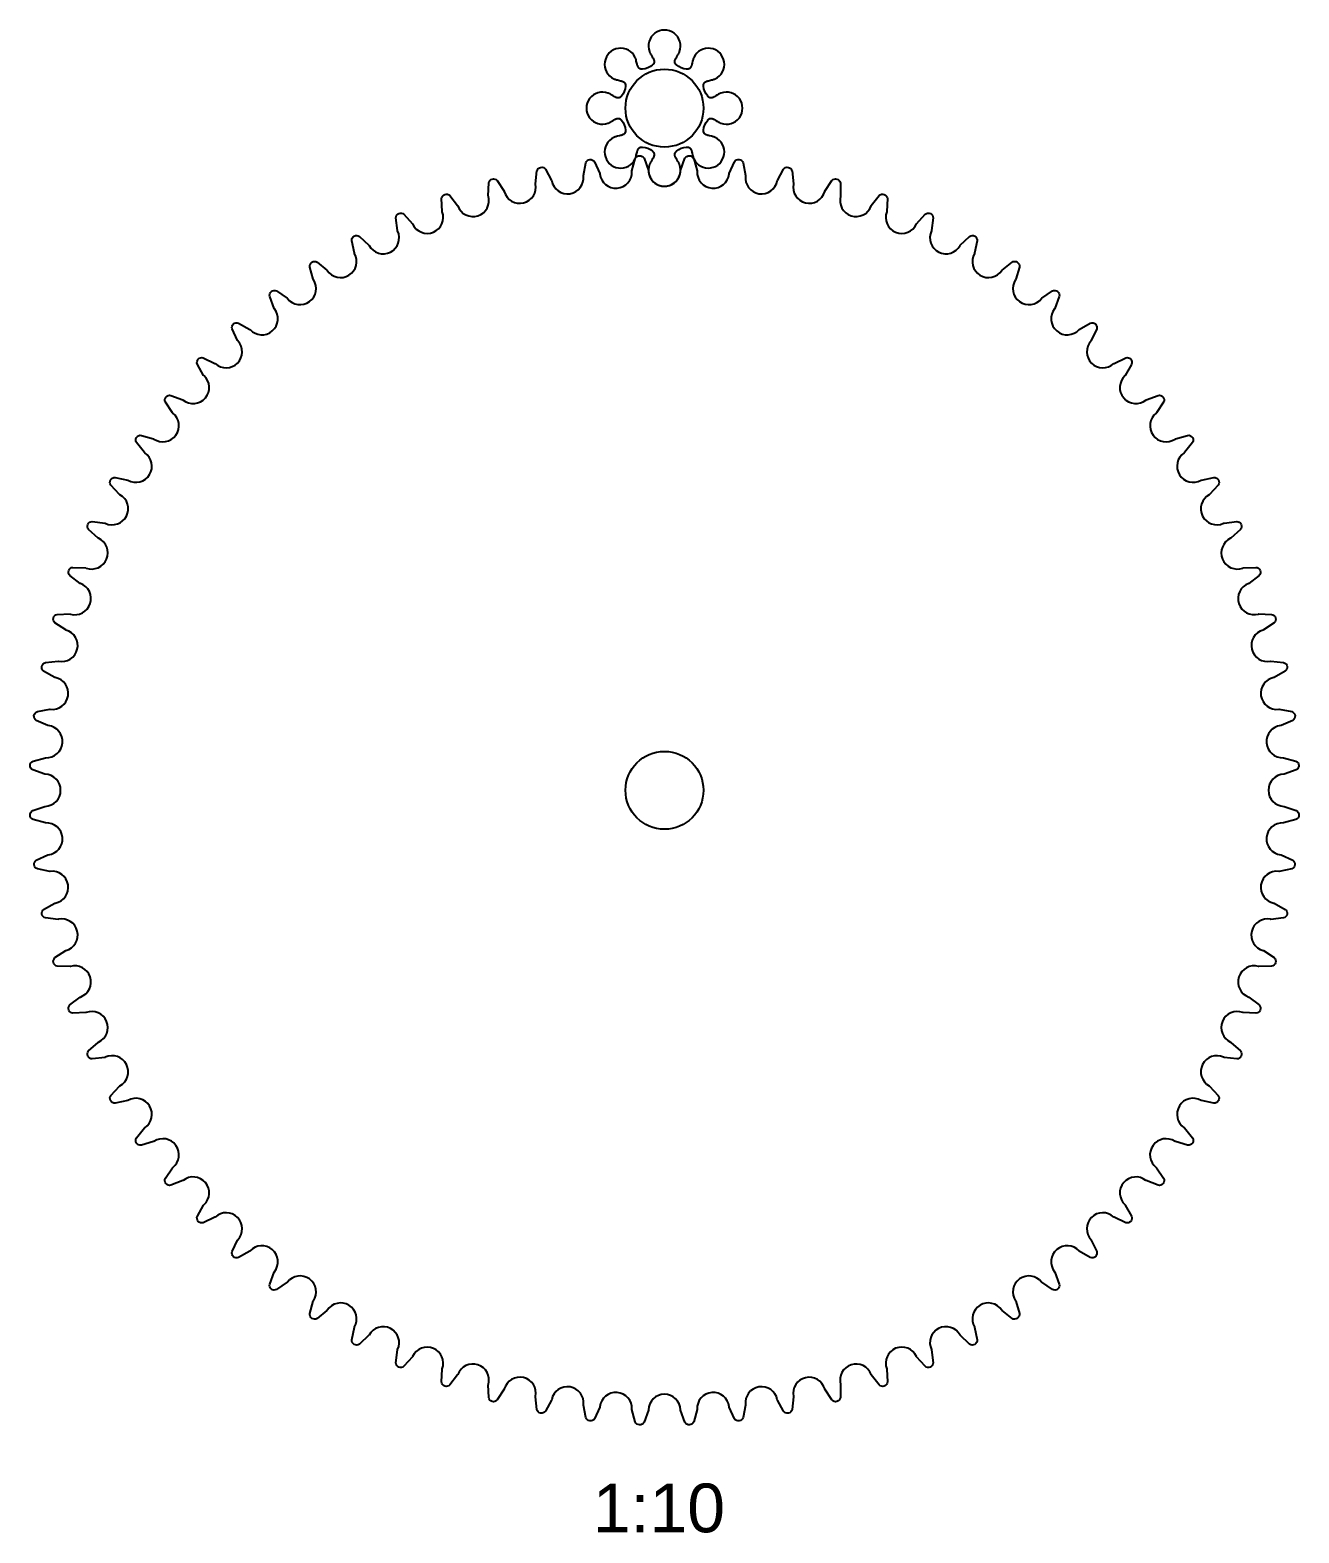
# Model space of a CAD drawing. Extents: x -10 to 1633, y -307 to 264.
# Drawn here: x 834.9 to 965.2, y -179.6 to -25.3 of the extents above; entities that cross this region are included whole.
import ezdxf

# ---------------------------------------------------------------- set-up
doc = ezdxf.new("R2010")
doc.units = 0
doc.layers.add('CNC_FRIENDLY_GEAR_COLLECTI', color=7, linetype='CONTINUOUS')
doc.styles.add('ARIAL_NORMAL', font='txt')

msp = doc.modelspace()

# ---------------------------------------------------------------- linework, layer by layer
at = {"layer": 'CNC_FRIENDLY_GEAR_COLLECTI'}
for points in [[(898.47, -39.1, 1.428148), (901.57, -39.1), (901.56, -39.06), (901.54, -39.02), (901.52, -38.98), (901.5, -38.94), (901.48, -38.89), (901.45, -38.85), (901.4, -38.76), (901.28, -38.57), (901.22, -38.48), (901.19, -38.43), (901.17, -38.38), (901.16, -38.36), (901.15, -38.33), (901.13, -38.31), (901.12, -38.28), (901.12, -38.26), (901.11, -38.24), (901.1, -38.21), (901.1, -38.2), (901.09, -38.19), (901.09, -38.18), (901.09, -38.17), (901.09, -38.16), (901.08, -38.14), (901.08, -38.13), (901.08, -38.12), (901.08, -38.11), (901.08, -38.1), (901.08, -38.09), (901.08, -38.08), (901.08, -38.07), (901.08, -38.06), (901.08, -38.05), (901.08, -38.04), (901.08, -38.02), (901.08, -38.01), (901.08, -38), (901.08, -37.99), (901.08, -37.98), (901.09, -37.97), (901.09, -37.96), (901.09, -37.95), (901.09, -37.94), (901.1, -37.94), (901.1, -37.93), (901.11, -37.92), (901.11, -37.91), (901.11, -37.9), (901.12, -37.89), (901.12, -37.88), (901.13, -37.87), (901.14, -37.86), (901.14, -37.85), (901.15, -37.85), (901.15, -37.84), (901.16, -37.83), (901.17, -37.82), (901.17, -37.81), (901.19, -37.8), (901.2, -37.78), (901.22, -37.76), (901.23, -37.75), (901.25, -37.73, -0.176327), (902.29, -37.3), (902.31, -37.3), (902.34, -37.3), (902.36, -37.3), (902.38, -37.3), (902.4, -37.3), (902.41, -37.3), (902.42, -37.31), (902.43, -37.31), (902.44, -37.31), (902.45, -37.31), (902.46, -37.31), (902.47, -37.32), (902.48, -37.32), (902.49, -37.32), (902.5, -37.32), (902.51, -37.33), (902.52, -37.33), (902.53, -37.33), (902.54, -37.34), (902.55, -37.34), (902.56, -37.35), (902.57, -37.35), (902.58, -37.36), (902.58, -37.36), (902.59, -37.37), (902.6, -37.37), (902.61, -37.38), (902.62, -37.39), (902.63, -37.39), (902.63, -37.4), (902.64, -37.41), (902.65, -37.42), (902.66, -37.42), (902.66, -37.43), (902.67, -37.44), (902.68, -37.45), (902.68, -37.46), (902.69, -37.47), (902.7, -37.48), (902.7, -37.48), (902.71, -37.49), (902.72, -37.5), (902.72, -37.51), (902.73, -37.52), (902.73, -37.54), (902.75, -37.56), (902.76, -37.58), (902.77, -37.6), (902.78, -37.63), (902.79, -37.65), (902.8, -37.68), (902.8, -37.7), (902.82, -37.76), (902.84, -37.81), (902.86, -37.92), (902.91, -38.14), (902.94, -38.24), (902.95, -38.28), (902.96, -38.33), (902.98, -38.37), (902.99, -38.42), (903.01, -38.46), (903.03, -38.5, 1.428148), (905.22, -36.31), (905.18, -36.29), (905.14, -36.27), (905.1, -36.25), (905.05, -36.24), (905.01, -36.23), (904.96, -36.21), (904.86, -36.19), (904.64, -36.14), (904.53, -36.11), (904.48, -36.1), (904.43, -36.08), (904.4, -36.07), (904.38, -36.06), (904.35, -36.05), (904.33, -36.04), (904.3, -36.03), (904.28, -36.02), (904.26, -36.01), (904.25, -36.01), (904.24, -36), (904.23, -35.99), (904.22, -35.99), (904.21, -35.98), (904.2, -35.97), (904.19, -35.97), (904.18, -35.96), (904.17, -35.95), (904.16, -35.95), (904.15, -35.94), (904.15, -35.93), (904.14, -35.93), (904.13, -35.92), (904.12, -35.91), (904.12, -35.9), (904.11, -35.89), (904.1, -35.89), (904.1, -35.88), (904.09, -35.87), (904.09, -35.86), (904.08, -35.85), (904.08, -35.84), (904.07, -35.83), (904.07, -35.83), (904.06, -35.82), (904.06, -35.81), (904.05, -35.8), (904.05, -35.79), (904.05, -35.78), (904.04, -35.77), (904.04, -35.76), (904.04, -35.75), (904.04, -35.74), (904.03, -35.73), (904.03, -35.72), (904.03, -35.71), (904.03, -35.7), (904.03, -35.69), (904.03, -35.68), (904.03, -35.66), (904.02, -35.63), (904.02, -35.61), (904.03, -35.59), (904.03, -35.57, -0.176327), (904.46, -34.53), (904.47, -34.51), (904.49, -34.49), (904.5, -34.48), (904.52, -34.46), (904.54, -34.45), (904.54, -34.44), (904.55, -34.44), (904.56, -34.43), (904.57, -34.42), (904.58, -34.42), (904.59, -34.41), (904.59, -34.41), (904.6, -34.4), (904.61, -34.4), (904.62, -34.39), (904.63, -34.39), (904.64, -34.38), (904.65, -34.38), (904.66, -34.37), (904.67, -34.37), (904.68, -34.37), (904.69, -34.37), (904.7, -34.36), (904.71, -34.36), (904.72, -34.36), (904.73, -34.36), (904.74, -34.36), (904.75, -34.35), (904.76, -34.35), (904.77, -34.35), (904.78, -34.35), (904.79, -34.35), (904.8, -34.35), (904.81, -34.35), (904.82, -34.35), (904.83, -34.36), (904.84, -34.36), (904.86, -34.36), (904.87, -34.36), (904.88, -34.36), (904.89, -34.36), (904.9, -34.37), (904.91, -34.37), (904.92, -34.37), (904.94, -34.38), (904.96, -34.38), (904.98, -34.39), (905.01, -34.4), (905.03, -34.41), (905.05, -34.42), (905.08, -34.43), (905.1, -34.45), (905.15, -34.47), (905.2, -34.5), (905.3, -34.56), (905.48, -34.68), (905.57, -34.73), (905.62, -34.75), (905.66, -34.78), (905.7, -34.8), (905.74, -34.82), (905.78, -34.83), (905.82, -34.85, 1.428148), (905.82, -31.75), (905.78, -31.76), (905.74, -31.78), (905.7, -31.8), (905.66, -31.82), (905.62, -31.84), (905.57, -31.87), (905.48, -31.92), (905.3, -32.04), (905.2, -32.1), (905.15, -32.13), (905.1, -32.15), (905.08, -32.16), (905.05, -32.18), (905.03, -32.19), (905.01, -32.2), (904.98, -32.21), (904.96, -32.21), (904.94, -32.22), (904.92, -32.23), (904.91, -32.23), (904.9, -32.23), (904.89, -32.23), (904.88, -32.24), (904.87, -32.24), (904.86, -32.24), (904.84, -32.24), (904.83, -32.24), (904.82, -32.24), (904.81, -32.25), (904.8, -32.25), (904.79, -32.25), (904.78, -32.25), (904.77, -32.25), (904.76, -32.24), (904.75, -32.24), (904.74, -32.24), (904.73, -32.24), (904.72, -32.24), (904.71, -32.24), (904.7, -32.24), (904.69, -32.23), (904.68, -32.23), (904.67, -32.23), (904.66, -32.22), (904.65, -32.22), (904.64, -32.22), (904.63, -32.21), (904.62, -32.21), (904.61, -32.2), (904.6, -32.2), (904.59, -32.19), (904.59, -32.19), (904.58, -32.18), (904.57, -32.17), (904.56, -32.17), (904.55, -32.16), (904.54, -32.16), (904.54, -32.15), (904.52, -32.13), (904.5, -32.12), (904.49, -32.1), (904.47, -32.09), (904.46, -32.07, -0.176327), (904.03, -31.03), (904.03, -31.01), (904.02, -30.99), (904.02, -30.96), (904.03, -30.94), (904.03, -30.92), (904.03, -30.91), (904.03, -30.9), (904.03, -30.89), (904.03, -30.88), (904.03, -30.87), (904.04, -30.86), (904.04, -30.85), (904.04, -30.84), (904.04, -30.83), (904.05, -30.82), (904.05, -30.81), (904.05, -30.8), (904.06, -30.79), (904.06, -30.78), (904.07, -30.77), (904.07, -30.76), (904.08, -30.75), (904.08, -30.75), (904.09, -30.74), (904.09, -30.73), (904.1, -30.72), (904.1, -30.71), (904.11, -30.7), (904.12, -30.7), (904.12, -30.69), (904.13, -30.68), (904.14, -30.67), (904.15, -30.67), (904.15, -30.66), (904.16, -30.65), (904.17, -30.64), (904.18, -30.64), (904.19, -30.63), (904.2, -30.62), (904.21, -30.62), (904.22, -30.61), (904.23, -30.6), (904.24, -30.6), (904.25, -30.59), (904.26, -30.59), (904.28, -30.58), (904.3, -30.56), (904.33, -30.55), (904.35, -30.54), (904.38, -30.53), (904.4, -30.53), (904.43, -30.52), (904.48, -30.5), (904.53, -30.49), (904.64, -30.46), (904.86, -30.41), (904.96, -30.39), (905.01, -30.37), (905.05, -30.36), (905.1, -30.34), (905.14, -30.33), (905.18, -30.31), (905.22, -30.29, 1.428148), (903.03, -28.1), (903.01, -28.14), (902.99, -28.18), (902.98, -28.22), (902.96, -28.27), (902.95, -28.31), (902.94, -28.36), (902.91, -28.46), (902.86, -28.68), (902.84, -28.79), (902.82, -28.84), (902.8, -28.9), (902.8, -28.92), (902.79, -28.95), (902.78, -28.97), (902.77, -29), (902.76, -29.02), (902.75, -29.04), (902.73, -29.06), (902.73, -29.07), (902.72, -29.08), (902.72, -29.09), (902.71, -29.1), (902.7, -29.11), (902.7, -29.12), (902.69, -29.13), (902.68, -29.14), (902.68, -29.15), (902.67, -29.16), (902.66, -29.17), (902.66, -29.18), (902.65, -29.18), (902.64, -29.19), (902.63, -29.2), (902.63, -29.2), (902.62, -29.21), (902.61, -29.22), (902.6, -29.22), (902.59, -29.23), (902.58, -29.24), (902.58, -29.24), (902.57, -29.25), (902.56, -29.25), (902.55, -29.26), (902.54, -29.26), (902.53, -29.26), (902.52, -29.27), (902.51, -29.27), (902.5, -29.27), (902.49, -29.28), (902.48, -29.28), (902.47, -29.28), (902.46, -29.29), (902.45, -29.29), (902.44, -29.29), (902.43, -29.29), (902.42, -29.29), (902.41, -29.29), (902.4, -29.29), (902.38, -29.3), (902.36, -29.3), (902.34, -29.3), (902.31, -29.3), (902.29, -29.3, -0.176327), (901.25, -28.86), (901.23, -28.85), (901.22, -28.83), (901.2, -28.82), (901.19, -28.8), (901.17, -28.79), (901.17, -28.78), (901.16, -28.77), (901.15, -28.76), (901.15, -28.75), (901.14, -28.74), (901.14, -28.74), (901.13, -28.73), (901.12, -28.72), (901.12, -28.71), (901.11, -28.7), (901.11, -28.69), (901.11, -28.68), (901.1, -28.67), (901.1, -28.66), (901.09, -28.65), (901.09, -28.64), (901.09, -28.63), (901.09, -28.62), (901.08, -28.61), (901.08, -28.6), (901.08, -28.59), (901.08, -28.58), (901.08, -28.57), (901.08, -28.56), (901.08, -28.55), (901.08, -28.54), (901.08, -28.53), (901.08, -28.52), (901.08, -28.51), (901.08, -28.5), (901.08, -28.49), (901.08, -28.48), (901.08, -28.47), (901.08, -28.45), (901.09, -28.44), (901.09, -28.43), (901.09, -28.42), (901.09, -28.41), (901.1, -28.4), (901.1, -28.39), (901.11, -28.36), (901.12, -28.34), (901.12, -28.31), (901.13, -28.29), (901.15, -28.27), (901.16, -28.24), (901.17, -28.22), (901.19, -28.17), (901.22, -28.12), (901.28, -28.02), (901.4, -27.84), (901.45, -27.75), (901.48, -27.7), (901.5, -27.66), (901.52, -27.62), (901.54, -27.58), (901.56, -27.54), (901.57, -27.5, 1.428148), (898.47, -27.5), (898.49, -27.54), (898.5, -27.58), (898.52, -27.62), (898.54, -27.66), (898.57, -27.7), (898.59, -27.75), (898.64, -27.84), (898.76, -28.02), (898.82, -28.12), (898.85, -28.17), (898.88, -28.22), (898.89, -28.24), (898.9, -28.27), (898.91, -28.29), (898.92, -28.31), (898.93, -28.34), (898.94, -28.36), (898.94, -28.39), (898.95, -28.4), (898.95, -28.41), (898.95, -28.42), (898.96, -28.43), (898.96, -28.44), (898.96, -28.45), (898.96, -28.47), (898.97, -28.48), (898.97, -28.49), (898.97, -28.5), (898.97, -28.51), (898.97, -28.52), (898.97, -28.53), (898.97, -28.54), (898.97, -28.55), (898.97, -28.56), (898.97, -28.57), (898.97, -28.58), (898.96, -28.59), (898.96, -28.6), (898.96, -28.61), (898.96, -28.62), (898.96, -28.63), (898.95, -28.64), (898.95, -28.65), (898.95, -28.66), (898.94, -28.67), (898.94, -28.68), (898.93, -28.69), (898.93, -28.7), (898.93, -28.71), (898.92, -28.72), (898.92, -28.73), (898.91, -28.74), (898.9, -28.74), (898.9, -28.75), (898.89, -28.76), (898.89, -28.77), (898.88, -28.78), (898.87, -28.79), (898.86, -28.8), (898.84, -28.82), (898.83, -28.83), (898.81, -28.85), (898.8, -28.86, -0.176327), (897.75, -29.3), (897.73, -29.3), (897.71, -29.3), (897.69, -29.3), (897.67, -29.3), (897.64, -29.29), (897.63, -29.29), (897.62, -29.29), (897.61, -29.29), (897.6, -29.29), (897.59, -29.29), (897.58, -29.29), (897.57, -29.28), (897.56, -29.28), (897.55, -29.28), (897.54, -29.27), (897.53, -29.27), (897.52, -29.27), (897.51, -29.26), (897.5, -29.26), (897.5, -29.26), (897.49, -29.25), (897.48, -29.25), (897.47, -29.24), (897.46, -29.24), (897.45, -29.23), (897.44, -29.22), (897.44, -29.22), (897.43, -29.21), (897.42, -29.2), (897.41, -29.2), (897.4, -29.19), (897.4, -29.18), (897.39, -29.18), (897.38, -29.17), (897.37, -29.16), (897.37, -29.15), (897.36, -29.14), (897.35, -29.13), (897.35, -29.12), (897.34, -29.11), (897.33, -29.1), (897.33, -29.09), (897.32, -29.08), (897.32, -29.07), (897.31, -29.06), (897.3, -29.04), (897.29, -29.02), (897.28, -29), (897.27, -28.97), (897.26, -28.95), (897.25, -28.92), (897.24, -28.9), (897.22, -28.84), (897.21, -28.79), (897.18, -28.68), (897.13, -28.46), (897.11, -28.36), (897.1, -28.31), (897.08, -28.27), (897.07, -28.22), (897.05, -28.18), (897.03, -28.14), (897.02, -28.1, 1.428148), (894.82, -30.29), (894.86, -30.31), (894.9, -30.33), (894.95, -30.34), (894.99, -30.36), (895.04, -30.37), (895.09, -30.39), (895.19, -30.41), (895.4, -30.46), (895.51, -30.49), (895.57, -30.5), (895.62, -30.52), (895.64, -30.53), (895.67, -30.53), (895.69, -30.54), (895.72, -30.55), (895.74, -30.56), (895.76, -30.58), (895.79, -30.59), (895.8, -30.59), (895.81, -30.6), (895.82, -30.6), (895.83, -30.61), (895.84, -30.62), (895.85, -30.62), (895.86, -30.63), (895.86, -30.64), (895.87, -30.64), (895.88, -30.65), (895.89, -30.66), (895.9, -30.67), (895.91, -30.67), (895.91, -30.68), (895.92, -30.69), (895.93, -30.7), (895.93, -30.7), (895.94, -30.71), (895.95, -30.72), (895.95, -30.73), (895.96, -30.74), (895.96, -30.75), (895.97, -30.75), (895.97, -30.76), (895.98, -30.77), (895.98, -30.78), (895.99, -30.79), (895.99, -30.8), (895.99, -30.81), (896, -30.82), (896, -30.83), (896, -30.84), (896.01, -30.85), (896.01, -30.86), (896.01, -30.87), (896.01, -30.88), (896.01, -30.89), (896.02, -30.9), (896.02, -30.91), (896.02, -30.92), (896.02, -30.94), (896.02, -30.96), (896.02, -30.99), (896.02, -31.01), (896.02, -31.03, -0.176327), (895.59, -32.07), (895.57, -32.09), (895.56, -32.1), (895.54, -32.12), (895.53, -32.13), (895.51, -32.15), (895.5, -32.16), (895.49, -32.16), (895.48, -32.17), (895.48, -32.17), (895.47, -32.18), (895.46, -32.19), (895.45, -32.19), (895.44, -32.2), (895.43, -32.2), (895.42, -32.21), (895.41, -32.21), (895.41, -32.22), (895.4, -32.22), (895.39, -32.22), (895.38, -32.23), (895.37, -32.23), (895.36, -32.23), (895.35, -32.24), (895.34, -32.24), (895.33, -32.24), (895.32, -32.24), (895.31, -32.24), (895.3, -32.24), (895.29, -32.24), (895.28, -32.25), (895.27, -32.25), (895.25, -32.25), (895.24, -32.25), (895.23, -32.25), (895.22, -32.24), (895.21, -32.24), (895.2, -32.24), (895.19, -32.24), (895.18, -32.24), (895.17, -32.24), (895.15, -32.23), (895.14, -32.23), (895.13, -32.23), (895.12, -32.23), (895.11, -32.22), (895.09, -32.21), (895.06, -32.21), (895.04, -32.2), (895.01, -32.19), (894.99, -32.18), (894.97, -32.16), (894.94, -32.15), (894.89, -32.13), (894.84, -32.1), (894.75, -32.04), (894.56, -31.92), (894.47, -31.87), (894.43, -31.84), (894.39, -31.82), (894.34, -31.8), (894.3, -31.78), (894.26, -31.76), (894.22, -31.75, 1.428148), (894.22, -34.85), (894.26, -34.83), (894.3, -34.82), (894.34, -34.8), (894.39, -34.78), (894.43, -34.75), (894.47, -34.73), (894.56, -34.68), (894.75, -34.56), (894.84, -34.5), (894.89, -34.47), (894.94, -34.45), (894.97, -34.43), (894.99, -34.42), (895.01, -34.41), (895.04, -34.4), (895.06, -34.39), (895.09, -34.38), (895.11, -34.38), (895.12, -34.37), (895.13, -34.37), (895.14, -34.37), (895.15, -34.36), (895.17, -34.36), (895.18, -34.36), (895.19, -34.36), (895.2, -34.36), (895.21, -34.36), (895.22, -34.35), (895.23, -34.35), (895.24, -34.35), (895.25, -34.35), (895.27, -34.35), (895.28, -34.35), (895.29, -34.35), (895.3, -34.35), (895.31, -34.36), (895.32, -34.36), (895.33, -34.36), (895.34, -34.36), (895.35, -34.36), (895.36, -34.37), (895.37, -34.37), (895.38, -34.37), (895.39, -34.37), (895.4, -34.38), (895.41, -34.38), (895.41, -34.39), (895.42, -34.39), (895.43, -34.4), (895.44, -34.4), (895.45, -34.41), (895.46, -34.41), (895.47, -34.42), (895.48, -34.42), (895.48, -34.43), (895.49, -34.44), (895.5, -34.44), (895.51, -34.45), (895.53, -34.46), (895.54, -34.48), (895.56, -34.49), (895.57, -34.51), (895.59, -34.53, -0.176327), (896.02, -35.57), (896.02, -35.59), (896.02, -35.61), (896.02, -35.63), (896.02, -35.66), (896.02, -35.68), (896.02, -35.69), (896.02, -35.7), (896.01, -35.71), (896.01, -35.72), (896.01, -35.73), (896.01, -35.74), (896.01, -35.75), (896, -35.76), (896, -35.77), (896, -35.78), (895.99, -35.79), (895.99, -35.8), (895.99, -35.81), (895.98, -35.82), (895.98, -35.83), (895.97, -35.83), (895.97, -35.84), (895.96, -35.85), (895.96, -35.86), (895.95, -35.87), (895.95, -35.88), (895.94, -35.89), (895.93, -35.89), (895.93, -35.9), (895.92, -35.91), (895.91, -35.92), (895.91, -35.93), (895.9, -35.93), (895.89, -35.94), (895.88, -35.95), (895.87, -35.95), (895.86, -35.96), (895.86, -35.97), (895.85, -35.97), (895.84, -35.98), (895.83, -35.99), (895.82, -35.99), (895.81, -36), (895.8, -36.01), (895.79, -36.01), (895.76, -36.02), (895.74, -36.03), (895.72, -36.04), (895.69, -36.05), (895.67, -36.06), (895.64, -36.07), (895.62, -36.08), (895.57, -36.1), (895.51, -36.11), (895.4, -36.14), (895.19, -36.19), (895.09, -36.21), (895.04, -36.23), (894.99, -36.24), (894.95, -36.25), (894.9, -36.27), (894.86, -36.29), (894.82, -36.31, 1.428148), (897.02, -38.5), (897.03, -38.46), (897.05, -38.42), (897.07, -38.37), (897.08, -38.33), (897.1, -38.28), (897.11, -38.24), (897.13, -38.14), (897.18, -37.92), (897.21, -37.81), (897.22, -37.76), (897.24, -37.7), (897.25, -37.68), (897.26, -37.65), (897.27, -37.63), (897.28, -37.6), (897.29, -37.58), (897.3, -37.56), (897.31, -37.54), (897.32, -37.52), (897.32, -37.51), (897.33, -37.5), (897.33, -37.49), (897.34, -37.48), (897.35, -37.48), (897.35, -37.47), (897.36, -37.46), (897.37, -37.45), (897.37, -37.44), (897.38, -37.43), (897.39, -37.42), (897.4, -37.42), (897.4, -37.41), (897.41, -37.4), (897.42, -37.39), (897.43, -37.39), (897.44, -37.38), (897.44, -37.37), (897.45, -37.37), (897.46, -37.36), (897.47, -37.36), (897.48, -37.35), (897.49, -37.35), (897.5, -37.34), (897.5, -37.34), (897.51, -37.33), (897.52, -37.33), (897.53, -37.33), (897.54, -37.32), (897.55, -37.32), (897.56, -37.32), (897.57, -37.32), (897.58, -37.31), (897.59, -37.31), (897.6, -37.31), (897.61, -37.31), (897.62, -37.31), (897.63, -37.3), (897.64, -37.3), (897.67, -37.3), (897.69, -37.3), (897.71, -37.3), (897.73, -37.3), (897.75, -37.3, -0.176327), (898.8, -37.73), (898.81, -37.75), (898.83, -37.76), (898.84, -37.78), (898.86, -37.8), (898.87, -37.81), (898.88, -37.82), (898.89, -37.83), (898.89, -37.84), (898.9, -37.85), (898.9, -37.85), (898.91, -37.86), (898.92, -37.87), (898.92, -37.88), (898.93, -37.89), (898.93, -37.9), (898.93, -37.91), (898.94, -37.92), (898.94, -37.93), (898.95, -37.94), (898.95, -37.94), (898.95, -37.95), (898.96, -37.96), (898.96, -37.97), (898.96, -37.98), (898.96, -37.99), (898.96, -38), (898.97, -38.01), (898.97, -38.02), (898.97, -38.04), (898.97, -38.05), (898.97, -38.06), (898.97, -38.07), (898.97, -38.08), (898.97, -38.09), (898.97, -38.1), (898.97, -38.11), (898.97, -38.12), (898.96, -38.13), (898.96, -38.14), (898.96, -38.16), (898.96, -38.17), (898.95, -38.18), (898.95, -38.19), (898.95, -38.2), (898.94, -38.21), (898.94, -38.24), (898.93, -38.26), (898.92, -38.28), (898.91, -38.31), (898.9, -38.33), (898.89, -38.36), (898.88, -38.38), (898.85, -38.43), (898.82, -38.48), (898.76, -38.57), (898.64, -38.76), (898.59, -38.85), (898.57, -38.89), (898.54, -38.94), (898.52, -38.98), (898.5, -39.02), (898.49, -39.06)], [(897.92, -168.2, -0.645828), (897.02, -168.17), (896.68, -166.9), (896.68, -166.87, 0.966596), (893.39, -166.61), (893.38, -166.64), (892.84, -167.84, -0.645828), (891.95, -167.73), (891.7, -166.44), (891.7, -166.41, 0.966596), (888.44, -165.89), (888.43, -165.93), (887.8, -167.08, -0.645828), (886.92, -166.9), (886.77, -165.6), (886.78, -165.56, 0.966596), (883.57, -164.79), (883.56, -164.82), (882.84, -165.92, -0.645828), (881.97, -165.68), (881.93, -164.36), (881.94, -164.33, 0.966596), (878.8, -163.31), (878.78, -163.34), (877.98, -164.38, -0.645828), (877.13, -164.07), (877.2, -162.76), (877.2, -162.72, 0.966596), (874.16, -161.46), (874.14, -161.49), (873.26, -162.46, -0.645828), (872.44, -162.09), (872.6, -160.78), (872.62, -160.75, 0.966596), (869.68, -159.25), (869.66, -159.28), (868.7, -160.18, -0.645828), (867.91, -159.74), (868.18, -158.45), (868.19, -158.42, 0.966596), (865.38, -156.7), (865.36, -156.73), (864.34, -157.55, -0.645828), (863.59, -157.05), (863.95, -155.79), (863.97, -155.75, 0.966596), (861.3, -153.82), (861.28, -153.84), (860.19, -154.58, -0.645828), (859.48, -154.02), (859.95, -152.79), (859.97, -152.76, 0.966596), (857.46, -150.62), (857.43, -150.65), (856.29, -151.3, -0.645828), (855.63, -150.69), (856.19, -149.5), (856.21, -149.47, 0.966596), (853.88, -147.14), (853.85, -147.16), (852.66, -147.72, -0.645828), (852.05, -147.06), (852.7, -145.92), (852.73, -145.89, 0.966596), (850.59, -143.38), (850.56, -143.4), (849.33, -143.87, -0.645828), (848.77, -143.16), (849.51, -142.07), (849.53, -142.05, 0.966596), (847.59, -139.38), (847.56, -139.4), (846.3, -139.76, -0.645828), (845.8, -139.01), (846.62, -137.99), (846.65, -137.97, 0.966596), (844.93, -135.16), (844.9, -135.17), (843.61, -135.44, -0.645828), (843.17, -134.65), (844.07, -133.69), (844.1, -133.67, 0.966596), (842.6, -130.73), (842.57, -130.75), (841.26, -130.91, -0.645828), (840.89, -130.09), (841.86, -129.21), (841.89, -129.19, 0.966596), (840.63, -126.14), (840.59, -126.15), (839.28, -126.22, -0.645828), (838.97, -125.37), (840.01, -124.57), (840.04, -124.55, 0.966596), (839.02, -121.41), (838.99, -121.42), (837.67, -121.38, -0.645828), (837.43, -120.51), (838.53, -119.79), (838.56, -119.78, 0.966596), (837.79, -116.57), (837.75, -116.58), (836.45, -116.43, -0.645828), (836.27, -115.55), (837.42, -114.92), (837.46, -114.91, 0.966596), (836.94, -111.65), (836.91, -111.65), (835.62, -111.4, -0.645828), (835.51, -110.51), (836.71, -109.97), (836.74, -109.96, 0.966596), (836.48, -106.67), (836.45, -106.67), (835.18, -106.33, -0.645828), (835.15, -105.42), (836.38, -104.98), (836.42, -104.98, 0.966596), (836.42, -101.68), (836.38, -101.67), (835.15, -101.23, -0.645828), (835.18, -100.33), (836.45, -99.98), (836.48, -99.98, 0.966596), (836.74, -96.69), (836.71, -96.68), (835.51, -96.15, -0.645828), (835.62, -95.25), (836.91, -95.01), (836.94, -95.01, 0.966596), (837.46, -91.75), (837.42, -91.74), (836.27, -91.11, -0.645828), (836.45, -90.22), (837.75, -90.08), (837.79, -90.08, 0.966596), (838.56, -86.88), (838.53, -86.86), (837.43, -86.14, -0.645828), (837.67, -85.27), (838.99, -85.23), (839.02, -85.24, 0.966596), (840.04, -82.1), (840.01, -82.09), (838.97, -81.28, -0.645828), (839.28, -80.44), (840.59, -80.5), (840.63, -80.51, 0.966596), (841.89, -77.46), (841.86, -77.44), (840.89, -76.56, -0.645828), (841.26, -75.74), (842.57, -75.91), (842.6, -75.92, 0.966596), (844.1, -72.98), (844.07, -72.96), (843.17, -72, -0.645828), (843.61, -71.22), (844.9, -71.49), (844.93, -71.5, 0.966596), (846.65, -68.69), (846.62, -68.66), (845.8, -67.64, -0.645828), (846.3, -66.89), (847.56, -67.26), (847.59, -67.27, 0.966596), (849.53, -64.61), (849.51, -64.58), (848.77, -63.5, -0.645828), (849.33, -62.79), (850.56, -63.25), (850.59, -63.27, 0.966596), (852.73, -60.76), (852.7, -60.74), (852.05, -59.6, -0.645828), (852.66, -58.94), (853.85, -59.5), (853.88, -59.52, 0.966596), (856.21, -57.19), (856.19, -57.16), (855.63, -55.97, -0.645828), (856.29, -55.36), (857.43, -56.01), (857.46, -56.03, 0.966596), (859.97, -53.89), (859.95, -53.86), (859.48, -52.63, -0.645828), (860.19, -52.07), (861.28, -52.81), (861.3, -52.84, 0.966596), (863.97, -50.9), (863.95, -50.87), (863.59, -49.61, -0.645828), (864.34, -49.11), (865.36, -49.93), (865.38, -49.96, 0.966596), (868.19, -48.23), (868.18, -48.2), (867.91, -46.91, -0.645828), (868.7, -46.47), (869.66, -47.37), (869.68, -47.4, 0.966596), (872.62, -45.91), (872.6, -45.87), (872.44, -44.57, -0.645828), (873.26, -44.19), (874.14, -45.16), (874.16, -45.19, 0.966596), (877.2, -43.93), (877.2, -43.9), (877.13, -42.59, -0.645828), (877.98, -42.27), (878.78, -43.31), (878.8, -43.34, 0.966596), (881.94, -42.32), (881.93, -42.29), (881.97, -40.98, -0.645828), (882.84, -40.73), (883.56, -41.83), (883.57, -41.86, 0.966596), (886.78, -41.09), (886.77, -41.06), (886.92, -39.75, -0.645828), (887.8, -39.58), (888.43, -40.73), (888.44, -40.76, 0.966596), (891.7, -40.25), (891.7, -40.21), (891.95, -38.92, -0.645828), (892.84, -38.81), (893.38, -40.01), (893.39, -40.05, 0.966596), (896.68, -39.79), (896.68, -39.75), (897.02, -38.49, -0.645828), (897.92, -38.45), (898.37, -39.69), (898.37, -39.72, 0.966596), (901.67, -39.72), (901.68, -39.69), (902.12, -38.45, -0.645828), (903.02, -38.49), (903.37, -39.75), (903.37, -39.79, 0.966596), (906.66, -40.05), (906.67, -40.01), (907.2, -38.81, -0.645828), (908.1, -38.92), (908.34, -40.21), (908.34, -40.25, 0.966596), (911.6, -40.76), (911.61, -40.73), (912.24, -39.58, -0.645828), (913.13, -39.75), (913.27, -41.06), (913.27, -41.09, 0.966596), (916.47, -41.86), (916.49, -41.83), (917.21, -40.73, -0.645828), (918.08, -40.98), (918.11, -42.29), (918.11, -42.32, 0.966596), (921.25, -43.34), (921.26, -43.31), (922.07, -42.27, -0.645828), (922.91, -42.59), (922.85, -43.9), (922.84, -43.93, 0.966596), (925.89, -45.19), (925.91, -45.16), (926.79, -44.19, -0.645828), (927.61, -44.57), (927.44, -45.87), (927.43, -45.91, 0.966596), (930.37, -47.4), (930.39, -47.37), (931.34, -46.47, -0.645828), (932.13, -46.91), (931.86, -48.2), (931.85, -48.23, 0.966596), (934.66, -49.96), (934.69, -49.93), (935.71, -49.11, -0.645828), (936.46, -49.61), (936.09, -50.87), (936.07, -50.9, 0.966596), (938.74, -52.84), (938.77, -52.81), (939.85, -52.07, -0.645828), (940.56, -52.63), (940.1, -53.86), (940.08, -53.89, 0.966596), (942.59, -56.03), (942.61, -56.01), (943.75, -55.36, -0.645828), (944.41, -55.97), (943.85, -57.16), (943.83, -57.19, 0.966596), (946.16, -59.52), (946.19, -59.5), (947.38, -58.94, -0.645828), (947.99, -59.6), (947.34, -60.74), (947.32, -60.76, 0.966596), (949.46, -63.27), (949.49, -63.25), (950.72, -62.79, -0.645828), (951.28, -63.5), (950.54, -64.58), (950.51, -64.61, 0.966596), (952.45, -67.27), (952.48, -67.26), (953.74, -66.89, -0.645828), (954.24, -67.64), (953.42, -68.66), (953.39, -68.69, 0.966596), (955.12, -71.5), (955.15, -71.49), (956.43, -71.22, -0.645828), (956.88, -72), (955.98, -72.96), (955.95, -72.98, 0.966596), (957.44, -75.92), (957.48, -75.91), (958.78, -75.74, -0.645828), (959.16, -76.56), (958.19, -77.44), (958.16, -77.46, 0.966596), (959.42, -80.51), (959.45, -80.5), (960.76, -80.44, -0.645828), (961.08, -81.28), (960.04, -82.09), (960.01, -82.1, 0.966596), (961.02, -85.24), (961.06, -85.23), (962.37, -85.27, -0.645828), (962.62, -86.14), (961.52, -86.86), (961.49, -86.88, 0.966596), (962.26, -90.08), (962.29, -90.08), (963.6, -90.22, -0.645828), (963.77, -91.11), (962.62, -91.74), (962.59, -91.75, 0.966596), (963.1, -95.01), (963.14, -95.01), (964.43, -95.25, -0.645828), (964.53, -96.15), (963.34, -96.68), (963.3, -96.69, 0.966596), (963.56, -99.98), (963.6, -99.98), (964.86, -100.33, -0.645828), (964.9, -101.23), (963.66, -101.67), (963.63, -101.68, 0.966596), (963.63, -104.98), (963.66, -104.98), (964.9, -105.42, -0.645828), (964.86, -106.33), (963.6, -106.67), (963.56, -106.67, 0.966596), (963.3, -109.96), (963.34, -109.97), (964.53, -110.51, -0.645828), (964.43, -111.4), (963.14, -111.65), (963.1, -111.65, 0.966596), (962.59, -114.91), (962.62, -114.92), (963.77, -115.55, -0.645828), (963.6, -116.43), (962.29, -116.58), (962.26, -116.57, 0.966596), (961.49, -119.78), (961.52, -119.79), (962.62, -120.51, -0.645828), (962.37, -121.38), (961.06, -121.42), (961.02, -121.41, 0.966596), (960.01, -124.55), (960.04, -124.57), (961.08, -125.37, -0.645828), (960.76, -126.22), (959.45, -126.15), (959.42, -126.14, 0.966596), (958.16, -129.19), (958.19, -129.21), (959.16, -130.09, -0.645828), (958.78, -130.91), (957.48, -130.75), (957.44, -130.73, 0.966596), (955.95, -133.67), (955.98, -133.69), (956.88, -134.65, -0.645828), (956.43, -135.44), (955.15, -135.17), (955.12, -135.16, 0.966596), (953.39, -137.97), (953.42, -137.99), (954.24, -139.01, -0.645828), (953.74, -139.76), (952.48, -139.4), (952.45, -139.38, 0.966596), (950.51, -142.05), (950.54, -142.07), (951.28, -143.16, -0.645828), (950.72, -143.87), (949.49, -143.4), (949.46, -143.38, 0.966596), (947.32, -145.89), (947.34, -145.92), (947.99, -147.06, -0.645828), (947.38, -147.72), (946.19, -147.16), (946.16, -147.14, 0.966596), (943.83, -149.47), (943.85, -149.5), (944.41, -150.69, -0.645828), (943.75, -151.3), (942.61, -150.65), (942.59, -150.62, 0.966596), (940.08, -152.76), (940.1, -152.79), (940.56, -154.02, -0.645828), (939.85, -154.58), (938.77, -153.84), (938.74, -153.82, 0.966596), (936.07, -155.75), (936.09, -155.79), (936.46, -157.05, -0.645828), (935.71, -157.55), (934.69, -156.73), (934.66, -156.7, 0.966596), (931.85, -158.42), (931.86, -158.45), (932.13, -159.74, -0.645828), (931.34, -160.18), (930.39, -159.28), (930.37, -159.25, 0.966596), (927.43, -160.75), (927.44, -160.78), (927.61, -162.09, -0.645828), (926.79, -162.46), (925.91, -161.49), (925.89, -161.46, 0.966596), (922.84, -162.72), (922.85, -162.76), (922.91, -164.07, -0.645828), (922.07, -164.38), (921.26, -163.34), (921.25, -163.31, 0.966596), (918.11, -164.33), (918.11, -164.36), (918.08, -165.68, -0.645828), (917.21, -165.92), (916.49, -164.82), (916.47, -164.79, 0.966596), (913.27, -165.56), (913.27, -165.6), (913.13, -166.9, -0.645828), (912.24, -167.08), (911.61, -165.93), (911.6, -165.89, 0.966596), (908.34, -166.41), (908.34, -166.44), (908.1, -167.73, -0.645828), (907.2, -167.84), (906.67, -166.64), (906.66, -166.61, 0.966596), (903.37, -166.87), (903.37, -166.9), (903.02, -168.17, -0.645828), (902.12, -168.2), (901.68, -166.97), (901.67, -166.93, 0.966596), (898.37, -166.93), (898.37, -166.97)]]:
    msp.add_lwpolyline(points, format="xyb", close=True, dxfattribs=at)
for centre in [(900.02, -33.3), (900.02, -103.33)]:
    msp.add_circle(centre, 4, dxfattribs=at)

# ---------------------------------------------------------------- texts
at = {"layer": 'CNC_FRIENDLY_GEAR_COLLECTI', "linetype": 'CONTINUOUS', "style": 'ARIAL_NORMAL'}
msp.add_text('1:10', height=5, dxfattribs=at).set_placement((892.65, -179.5))

doc.saveas('drawing.dxf')
